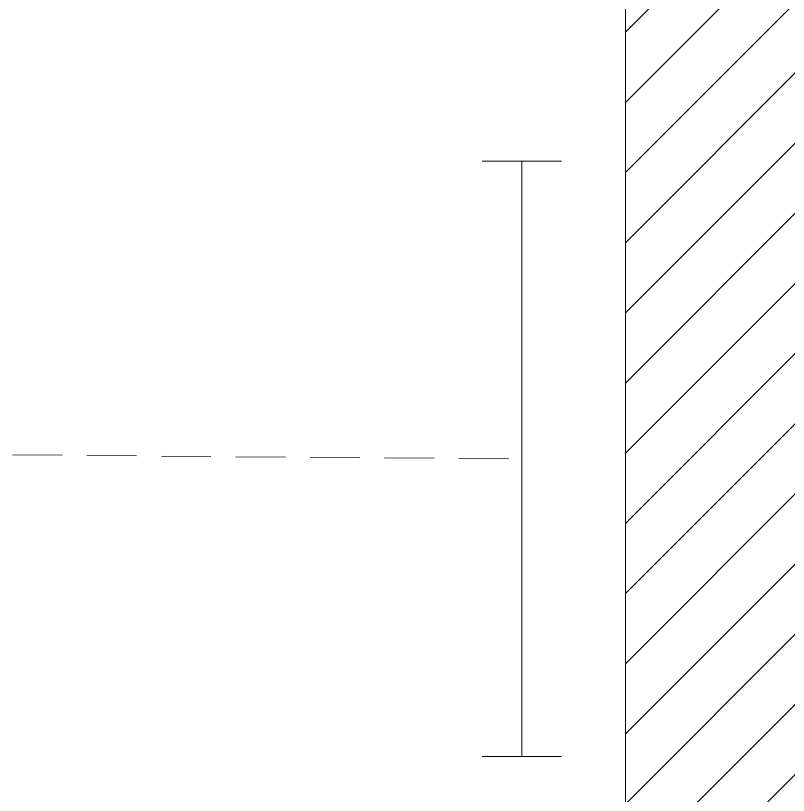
# Model space of a CAD drawing. Header units: inches. Extents: x 151595 to 151821, y -8986 to -8791.
# Drawn here: x 151742.99 to 151781.95, y -8898.17 to -8858.88 of the extents above; entities that cross this region are included whole.
import ezdxf

# ---------------------------------------------------------------- set-up
doc = ezdxf.new("R2010")
doc.units = ezdxf.units.IN
doc.header["$MEASUREMENT"] = 0
doc.linetypes.add('DASHED', pattern=[0.75, 0.5, -0.25])
doc.layers.add('LCONT-RD', color=1, linetype='CONTINUOUS')
doc.layers.add('LOT', color=4, linetype='CONTINUOUS')

msp = doc.modelspace()

# ---------------------------------------------------------------- hatches: boundary and pattern name
at = {"layer": 'LOT', "linetype": 'Continuous', "lineweight": 9, "ltscale": 5}
h = msp.add_hatch(dxfattribs=at)
h.set_pattern_fill('ANSI31', scale=20, style=0)
h.paths.add_polyline_path([(151737.73225, -8821.79048), (151663.73225, -8821.79048), (151663.73225, -8857.79048), (151673.73225, -8857.79048), (151673.73225, -8831.79048), (151737.73225, -8831.79048)])
h.paths.add_polyline_path([(151687.73225, -8931.79048), (151673.73225, -8931.79048), (151673.73225, -8905.79048), (151663.73225, -8905.79048), (151663.73225, -8941.79048), (151687.73225, -8941.79048)])
h.paths.add_polyline_path([(151673.73225, -8941.79048), (151663.73225, -8941.79048), (151663.73225, -8965.79048), (151673.73225, -8965.79048)])
h.paths.add_polyline_path([(151783.73225, -8821.79048), (151773.73225, -8821.79048), (151773.73225, -8941.79048), (151783.73225, -8941.79048)])
h.paths.add_polyline_path([(151783.73225, -8941.79048), (151773.73225, -8941.79048), (151773.73225, -8965.79048), (151783.73225, -8965.79048)])
h.paths.add_polyline_path([(151737.73225, -8931.79048), (151723.73225, -8931.79048), (151723.73225, -8941.79048), (151737.73225, -8941.79048)])

# ---------------------------------------------------------------- linework, layer by layer
at = {"layer": 'LCONT-RD', "color": 7, "linetype": 'Continuous', "lineweight": 9, "ltscale": 5}
msp.add_line((151773.73225, -8821.79048), (151773.73225, -8941.79048), dxfattribs=at)
at = {"layer": 'LOT', "color": 7, "linetype": 'Continuous', "lineweight": 9, "ltscale": 5}
for p, q in [((151768.51559, -8866.22015), (151766.51559, -8866.22015)), ((151768.51559, -8866.22015), (151768.51559, -8896.22015)), ((151768.51559, -8866.22015), (151770.51559, -8866.22015)), ((151768.51559, -8896.22015), (151766.51559, -8896.22015)), ((151768.51559, -8896.22015), (151770.51559, -8896.22015))]:
    msp.add_line(p, q, dxfattribs=at)
at = {"layer": 'LOT', "color": 7, "linetype": 'DASHED', "lineweight": 9, "ltscale": 5}
msp.add_line((151724.09381, -8880.86427), (151768.51559, -8881.22015), dxfattribs=at)

doc.saveas('drawing.dxf')
